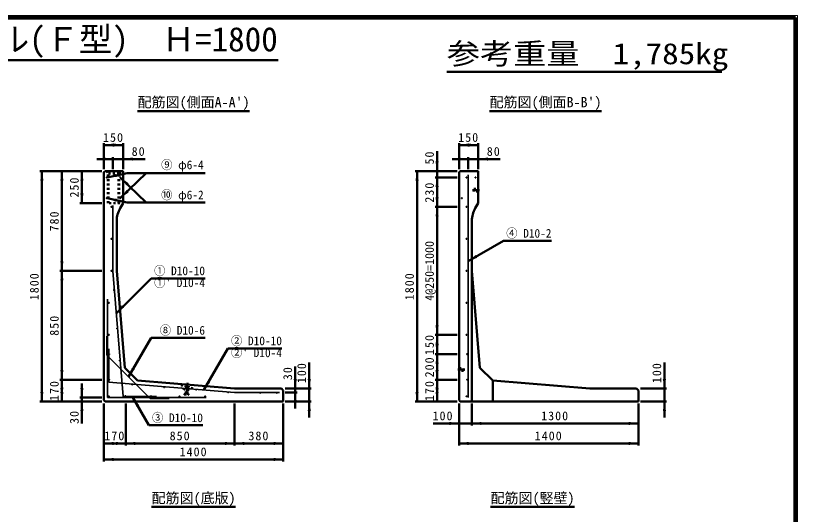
# Model space of a CAD drawing. Units: millimetres, scale not verified. Extents: x 100 to 4105, y 100 to 2870.
# Drawn here: x 2152 to 4105, y 1623 to 2870 of the extents above; entities that cross this region are included whole.
import ezdxf
from ezdxf.enums import TextEntityAlignment as Align

# ---------------------------------------------------------------- set-up
doc = ezdxf.new("R2010")
doc.units = ezdxf.units.MM
doc.header["$LTSCALE"] = 5
doc.linetypes.add('USER2', pattern=[13.4, 10, -1.2, 1, -1.2])
doc.linetypes.add('USER3', pattern=[2.2, 1, -1.2])
doc.layers.add('V-nasSTD', color=7, linetype='Continuous', lineweight=50)
doc.styles.add('ＭＳ ゴシック', font='')
doc.styles.get('ＭＳ ゴシック').set_extended_font_data('MS Gothic')

msp = doc.modelspace()

# ---------------------------------------------------------------- hatches: boundary and pattern name
at = {"layer": 'V-nasSTD'}
for points in [[(2396.661, 2546.466), (2396.661, 2542.466), (2372.661, 2546.466), (2396.661, 2550.466)], [(2396.661, 2546.466), (2396.661, 2550.466), (2420.661, 2546.466), (2396.661, 2542.466)], [(3283.861, 2546.466), (3283.861, 2542.466), (3259.861, 2546.466), (3283.861, 2550.466)], [(3283.861, 2546.466), (3283.861, 2550.466), (3307.861, 2546.466), (3283.861, 2542.466)], [(2371.061, 2511.466), (2371.061, 2515.466), (2395.061, 2511.466), (2371.061, 2507.466)], [(2444.661, 2511.466), (2444.661, 2507.466), (2420.661, 2511.466), (2444.661, 2515.466)], [(3204.861, 2505.466), (3208.861, 2505.466), (3204.861, 2481.466), (3200.861, 2505.466)], [(3258.261, 2511.466), (3258.261, 2515.466), (3282.261, 2511.466), (3258.261, 2507.466)], [(3331.861, 2511.466), (3331.861, 2507.466), (3307.861, 2511.466), (3331.861, 2515.466)], [(2217.661, 2457.466), (2213.661, 2457.466), (2217.661, 2481.466), (2221.661, 2457.466)], [(2267.661, 2457.466), (2263.661, 2457.466), (2267.661, 2481.466), (2271.661, 2457.466)], [(2317.661, 2457.466), (2313.661, 2457.466), (2317.661, 2481.466), (2321.661, 2457.466)], [(3154.861, 2457.466), (3150.861, 2457.466), (3154.861, 2481.466), (3158.861, 2457.466)], [(2403.951, 2470.68), (2404.786, 2466.768), (2380.48, 2465.667), (2403.115, 2474.591)], [(2431.702, 2448.093), (2428.918, 2445.221), (2414.47, 2464.798), (2434.487, 2450.965)], [(3204.861, 2441.466), (3200.861, 2441.466), (3204.861, 2465.466), (3208.861, 2441.466)], [(2317.661, 2425.466), (2321.661, 2425.466), (2317.661, 2401.466), (2313.661, 2425.466)], [(2431.702, 2430.999), (2434.487, 2428.127), (2414.47, 2414.294), (2428.918, 2433.871)], [(2403.951, 2408.412), (2403.115, 2404.501), (2380.48, 2413.425), (2404.786, 2412.324)], [(3204.861, 2415.866), (3208.861, 2415.866), (3204.861, 2391.866), (3200.861, 2415.866)], [(3204.861, 2367.866), (3200.861, 2367.866), (3204.861, 2391.866), (3208.861, 2367.866)], [(3303.046, 2267.866), (3305.046, 2264.402), (3282.261, 2255.866), (3301.046, 2271.33)], [(2267.661, 2255.866), (2271.661, 2255.866), (2267.661, 2231.866), (2263.661, 2255.866)], [(2267.661, 2207.866), (2263.661, 2207.866), (2267.661, 2231.866), (2271.661, 2207.866)], [(2420.654, 2143.546), (2423.483, 2140.718), (2403.684, 2126.575), (2417.826, 2146.374)], [(3204.861, 2095.866), (3208.861, 2095.866), (3204.861, 2071.866), (3200.861, 2095.866)], [(3204.861, 2047.866), (3200.861, 2047.866), (3204.861, 2071.866), (3208.861, 2047.866)], [(3204.861, 2047.866), (3208.861, 2047.866), (3204.861, 2023.866), (3200.861, 2047.866)], [(3204.861, 1999.866), (3200.861, 1999.866), (3204.861, 2023.866), (3208.861, 1999.866)], [(2267.661, 1983.866), (2271.661, 1983.866), (2267.661, 1959.866), (2263.661, 1983.866)], [(2445.837, 1987.426), (2449.301, 1985.426), (2433.837, 1966.642), (2442.373, 1989.426)], [(3204.861, 1983.866), (3208.861, 1983.866), (3204.861, 1959.866), (3200.861, 1983.866)], [(2267.661, 1935.866), (2263.661, 1935.866), (2267.661, 1959.866), (2271.661, 1935.866)], [(2634.442, 1954.928), (2637.906, 1952.928), (2622.442, 1934.143), (2630.978, 1956.928)], [(2850.661, 1961.466), (2854.661, 1961.466), (2850.661, 1937.466), (2846.661, 1961.466)], [(2885.661, 1961.466), (2881.661, 1961.466), (2885.661, 1937.466), (2889.661, 1961.466)], [(3204.861, 1935.866), (3200.861, 1935.866), (3204.861, 1959.866), (3208.861, 1935.866)], [(3772.861, 1961.466), (3768.861, 1961.466), (3772.861, 1937.466), (3776.861, 1961.466)], [(2317.661, 1939.066), (2313.661, 1939.066), (2317.661, 1915.066), (2321.661, 1939.066)], [(2217.661, 1929.466), (2221.661, 1929.466), (2217.661, 1905.466), (2213.661, 1929.466)], [(2267.661, 1929.466), (2271.661, 1929.466), (2267.661, 1905.466), (2263.661, 1929.466)], [(2457.114, 1894.281), (2453.65, 1892.281), (2445.114, 1915.066), (2460.578, 1896.281)], [(2850.661, 1903.866), (2846.661, 1903.866), (2850.661, 1927.866), (2854.661, 1903.866)], [(3154.861, 1929.466), (3158.861, 1929.466), (3154.861, 1905.466), (3150.861, 1929.466)], [(3204.861, 1929.466), (3208.861, 1929.466), (3204.861, 1905.466), (3200.861, 1929.466)], [(2317.661, 1881.466), (2321.661, 1881.466), (2317.661, 1905.466), (2313.661, 1881.466)], [(2885.661, 1881.466), (2881.661, 1881.466), (2885.661, 1905.466), (2889.661, 1881.466)], [(3772.861, 1881.466), (3768.861, 1881.466), (3772.861, 1905.466), (3776.861, 1881.466)], [(3235.861, 1850.466), (3235.861, 1846.466), (3259.861, 1850.466), (3235.861, 1854.466)], [(3315.861, 1850.466), (3315.861, 1846.466), (3291.861, 1850.466), (3315.861, 1854.466)], [(3683.861, 1850.466), (3683.861, 1854.466), (3707.861, 1850.466), (3683.861, 1846.466)], [(2396.661, 1800.466), (2396.661, 1796.466), (2372.661, 1800.466), (2396.661, 1804.466)], [(2403.061, 1800.466), (2403.061, 1804.466), (2427.061, 1800.466), (2403.061, 1796.466)], [(2451.061, 1800.466), (2451.061, 1796.466), (2427.061, 1800.466), (2451.061, 1804.466)], [(2675.061, 1800.466), (2675.061, 1804.466), (2699.061, 1800.466), (2675.061, 1796.466)], [(2723.061, 1800.466), (2723.061, 1796.466), (2699.061, 1800.466), (2723.061, 1804.466)], [(2796.661, 1800.466), (2796.661, 1804.466), (2820.661, 1800.466), (2796.661, 1796.466)], [(3283.861, 1800.466), (3283.861, 1796.466), (3259.861, 1800.466), (3283.861, 1804.466)], [(3683.861, 1800.466), (3683.861, 1804.466), (3707.861, 1800.466), (3683.861, 1796.466)], [(2396.661, 1760.466), (2396.661, 1756.466), (2372.661, 1760.466), (2396.661, 1764.466)], [(2796.661, 1760.466), (2796.661, 1764.466), (2820.661, 1760.466), (2796.661, 1756.466)]]:
    msp.add_hatch(color=256, dxfattribs=at).paths.add_polyline_path(points)

# ---------------------------------------------------------------- linework, layer by layer
at = {"layer": 'V-nasSTD', "lineweight": 100}
for p, q in [((4100, 2865), (105, 2865)), ((4100, 105), (4100, 2865))]:
    msp.add_line(p, q, dxfattribs=at)
at = {"layer": 'V-nasSTD'}
for p, q in [((1397.476, 2758.465), (2807.524, 2758.465)), ((3229.369, 2729.328), (3916.169, 2729.328)), ((2456.661, 2631.466), (2736.661, 2631.466)), ((3335.861, 2631.466), (3615.861, 2631.466)), ((2372.661, 2551.466), (2372.661, 2486.466)), ((2420.661, 2546.466), (2372.661, 2546.466)), ((2420.661, 2551.466), (2420.661, 2486.466)), ((3259.861, 2551.466), (3259.861, 2486.466)), ((3307.861, 2546.466), (3259.861, 2546.466)), ((3307.861, 2551.466), (3307.861, 2486.466)), ((3204.861, 2531.466), (3204.861, 2481.466)), ((2355.061, 2511.466), (2395.061, 2511.466)), ((2395.061, 2516.466), (2395.061, 2486.466)), ((2395.061, 2511.466), (2420.661, 2511.466)), ((2420.661, 2511.466), (2475.661, 2511.466)), ((3242.261, 2511.466), (3282.261, 2511.466)), ((3282.261, 2516.466), (3282.261, 2486.466)), ((3282.261, 2511.466), (3307.861, 2511.466)), ((3307.861, 2511.466), (3362.861, 2511.466)), ((2367.661, 2481.466), (2212.661, 2481.466)), ((2217.661, 2481.466), (2217.661, 1905.466)), ((2267.661, 2481.466), (2267.661, 2231.866)), ((2317.661, 2481.466), (2317.661, 2401.466)), ((2375.541, 2481.466), (2372.661, 2478.586)), ((2419.061, 2481.466), (2375.541, 2481.466)), ((3254.861, 2481.466), (3149.861, 2481.466)), ((3154.861, 2481.466), (3154.861, 1905.466)), ((3204.861, 2481.466), (3204.861, 2465.466)), ((3262.741, 2481.466), (3259.861, 2478.586)), ((3306.261, 2481.466), (3262.741, 2481.466)), ((2372.661, 2478.586), (2372.661, 1908.346)), ((2430.48, 2476.346), (2380.48, 2465.667)), ((2478.48, 2476.346), (2414.47, 2414.294)), ((2478.48, 2402.746), (2414.47, 2464.798)), ((2420.661, 2479.866), (2420.661, 2401.466)), ((2430.48, 2476.346), (2625.295, 2476.346)), ((3254.861, 2465.466), (3199.861, 2465.466)), ((3204.861, 2465.466), (3204.861, 2391.866)), ((3259.861, 2478.586), (3259.861, 1908.346)), ((3307.861, 2479.866), (3307.861, 2401.466)), ((2430.48, 2402.746), (2380.48, 2413.425)), ((2430.48, 2402.746), (2625.295, 2402.746)), ((2367.661, 2401.466), (2312.661, 2401.466)), ((2420.661, 2401.466), (2413.235, 2388.604)), ((3254.861, 2391.866), (3199.861, 2391.866)), ((3204.861, 2391.866), (3204.861, 2071.866)), ((3307.861, 2401.466), (3300.435, 2388.604)), ((2404.661, 2356.604), (2404.661, 2231.866)), ((3291.861, 2356.604), (3291.861, 1905.466)), ((3282.261, 2255.866), (3370.752, 2306.956)), ((3370.752, 2306.956), (3490.752, 2306.956)), ((2367.661, 2231.866), (2262.661, 2231.866)), ((2267.661, 2231.866), (2267.661, 1959.866)), ((2404.661, 2231.866), (2424.626, 1989.431)), ((3291.861, 2231.866), (3311.826, 1989.431)), ((2403.684, 2126.575), (2490.295, 2213.187)), ((2490.295, 2213.187), (2625.295, 2213.187)), ((3254.861, 2071.866), (3199.861, 2071.866)), ((3204.861, 2071.866), (3204.861, 2023.866)), ((2433.837, 1966.642), (2490.295, 2064.43)), ((2490.295, 2064.43), (2625.295, 2064.43)), ((2622.442, 1934.143), (2682.442, 2038.066)), ((2682.442, 2038.066), (2817.442, 2038.066)), ((3254.861, 2023.866), (3199.861, 2023.866)), ((3204.861, 2023.866), (3204.861, 1959.866)), ((2850.661, 1937.466), (2850.661, 1992.466)), ((2885.661, 1937.466), (2885.661, 2002.466)), ((3772.861, 1937.466), (3772.861, 2002.466)), ((2424.626, 1989.431), (2456.626, 1957.431)), ((3311.826, 1989.431), (3343.826, 1957.431)), ((2367.661, 1959.866), (2262.661, 1959.866)), ((2267.661, 1959.866), (2267.661, 1905.466)), ((2699.061, 1937.466), (2456.626, 1957.431)), ((3254.861, 1959.866), (3199.861, 1959.866)), ((3204.861, 1959.866), (3204.861, 1905.466)), ((3586.261, 1937.466), (3343.826, 1957.431)), ((3343.826, 1957.431), (3343.826, 1905.466)), ((2317.661, 1915.066), (2317.661, 1950.066)), ((2699.061, 1937.466), (2815.861, 1937.466)), ((2699.061, 1937.466), (2815.861, 1937.466)), ((2815.861, 1937.466), (2820.661, 1932.666)), ((2890.661, 1937.466), (2825.661, 1937.466)), ((2850.661, 1937.466), (2850.661, 1927.866)), ((2885.661, 1905.466), (2885.661, 1937.466)), ((3586.261, 1937.466), (3703.061, 1937.466)), ((3703.061, 1937.466), (3707.861, 1932.666)), ((3777.861, 1937.466), (3712.861, 1937.466)), ((3772.861, 1905.466), (3772.861, 1937.466)), ((2367.661, 1915.066), (2312.661, 1915.066)), ((2317.661, 1905.466), (2317.661, 1915.066)), ((2445.114, 1915.066), (2485.114, 1845.784)), ((2820.661, 1905.466), (2820.661, 1932.666)), ((2855.661, 1927.866), (2825.661, 1927.866)), ((2850.661, 1927.866), (2850.661, 1887.866)), ((3707.861, 1905.466), (3707.861, 1932.666)), ((2367.661, 1905.466), (2212.661, 1905.466)), ((2317.661, 1905.466), (2317.661, 1850.466)), ((2372.661, 1908.346), (2375.541, 1905.466)), ((2372.661, 1755.466), (2372.661, 1900.466)), ((2375.541, 1905.466), (2820.661, 1905.466)), ((2427.061, 1795.466), (2427.061, 1900.466)), ((2699.061, 1795.466), (2699.061, 1900.466)), ((2820.661, 1755.466), (2820.661, 1900.466)), ((2890.661, 1905.466), (2825.661, 1905.466)), ((2885.661, 1905.466), (2885.661, 1865.466)), ((3254.861, 1905.466), (3149.861, 1905.466)), ((3259.861, 1908.346), (3262.741, 1905.466)), ((3259.861, 1795.466), (3259.861, 1900.466)), ((3262.741, 1905.466), (3707.861, 1905.466)), ((3291.861, 1845.466), (3291.861, 1900.466)), ((3707.861, 1795.466), (3707.861, 1900.466)), ((3777.861, 1905.466), (3712.861, 1905.466)), ((3772.861, 1905.466), (3772.861, 1865.466)), ((2485.114, 1845.784), (2620.114, 1845.784)), ((3259.861, 1850.466), (3194.861, 1850.466)), ((3291.861, 1850.466), (3259.861, 1850.466)), ((3291.861, 1850.466), (3259.861, 1850.466)), ((3707.861, 1850.466), (3291.861, 1850.466)), ((2427.061, 1800.466), (2372.661, 1800.466)), ((2699.061, 1800.466), (2427.061, 1800.466)), ((2820.661, 1800.466), (2699.061, 1800.466)), ((3707.861, 1800.466), (3259.861, 1800.466)), ((2820.661, 1760.466), (2372.661, 1760.466)), ((2491.661, 1641.866), (2701.661, 1641.866)), ((3338.381, 1641.866), (3548.381, 1641.866))]:
    msp.add_line(p, q, dxfattribs=at)
at = {"layer": 'V-nasSTD', "linetype": 'USER3'}
for p, q in [((2379.861, 2481.466), (2382.261, 2475.066)), ((2411.061, 2475.066), (2413.461, 2481.466)), ((2382.261, 2401.466), (2382.261, 2475.066)), ((2411.061, 2475.066), (2382.261, 2475.066)), ((2383.861, 2401.466), (2383.861, 2475.066)), ((2409.461, 2401.466), (2409.461, 2475.066)), ((2411.061, 2401.466), (2411.061, 2475.066)), ((3296.661, 2430.266), (3296.661, 2436.666)), ((3296.661, 2436.666), (3307.861, 2436.666)), ((3307.861, 2430.266), (3296.661, 2430.266)), ((2412.661, 2401.466), (2380.661, 2401.466)), ((2380.661, 2400.826), (2380.661, 2401.466)), ((2412.661, 2400.826), (2380.661, 2400.826)), ((2412.661, 2400.826), (2412.661, 2401.466)), ((3259.861, 1988.666), (3271.061, 1988.666)), ((3271.061, 1982.266), (3259.861, 1982.266)), ((3271.061, 1982.266), (3271.061, 1988.666)), ((2576.675, 1944.334), (2576.491, 1942.102)), ((2576.491, 1942.102), (2578.166, 1941)), ((2576.491, 1942.102), (2584.464, 1941.445)), ((2576.675, 1944.334), (2584.648, 1943.677)), ((2578.166, 1941), (2576.853, 1925.054)), ((2578.166, 1941), (2582.631, 1940.633)), ((2582.631, 1940.633), (2581.318, 1924.687)), ((2582.631, 1940.633), (2584.464, 1941.445)), ((2584.648, 1943.677), (2584.464, 1941.445)), ((2573.373, 1923.736), (2573.294, 1922.779)), ((2573.294, 1922.779), (2584.456, 1921.86)), ((2573.373, 1923.736), (2576.853, 1925.054)), ((2573.373, 1923.736), (2584.535, 1922.816)), ((2576.853, 1925.054), (2581.318, 1924.687)), ((2581.318, 1924.687), (2584.535, 1922.816)), ((2584.535, 1922.816), (2584.456, 1921.86))]:
    msp.add_line(p, q, dxfattribs=at)
at = {"layer": 'V-nasSTD', "lineweight": 35}
for p, q in [((3282.261, 2471.866), (3282.261, 1915.066)), ((2395.061, 2395.066), (2395.061, 2231.471)), ((2395.061, 2231.471), (2420.907, 1917.626)), ((2381.621, 1915.066), (2381.621, 2161.466)), ((2379.701, 2020.777), (2379.701, 2068.777)), ((2384.821, 1953.712), (2384.821, 2036.592)), ((2379.701, 2020.777), (2487.972, 1912.506)), ((2384.821, 1953.712), (2698.666, 1927.866)), ((2381.621, 1915.066), (2628.021, 1915.066)), ((2420.907, 1917.626), (2503.787, 1917.626)), ((2698.666, 1927.866), (2811.061, 1927.866)), ((2487.972, 1912.506), (2535.972, 1912.506))]:
    msp.add_line(p, q, dxfattribs=at)
at = {"layer": 'V-nasSTD', "linetype": 'USER2'}
for p, q in [((3293.461, 2433.466), (3311.061, 2433.466)), ((3274.261, 1985.466), (3256.661, 1985.466)), ((2581.334, 1952.178), (2579.282, 1927.262))]:
    msp.add_line(p, q, dxfattribs=at)
at = {"layer": 'V-nasSTD', "lineweight": 13}
msp.add_lwpolyline([(100, 100), (100, 2870), (4105, 2870), (4105, 100)], close=True, dxfattribs=at)
at = {"layer": 'V-nasSTD', "lineweight": 35}
for centre in [(2379.541, 2465.466), (2413.781, 2465.466), (3278.581, 2465.466), (3300.981, 2465.466), (2379.541, 2413.626), (2413.781, 2413.626), (3266.741, 2413.626), (2391.381, 2391.866), (3278.581, 2391.866), (2391.381, 2311.866), (3278.581, 2311.866), (2391.381, 2231.866), (3278.581, 2231.866), (2398.018, 2183.866), (2384.981, 2151.866), (3278.581, 2151.866), (2384.981, 2071.866), (2405.924, 2087.866), (3278.581, 2071.866), (2385.781, 2023.866), (3280.341, 2023.866), (2412.512, 2007.866), (2385.781, 1959.866), (3280.341, 1959.866), (2443.061, 1947.956), (2523.061, 1941.368), (2603.061, 1934.779), (2384.981, 1918.266), (2426.351, 1918.586), (2490.101, 1918.586), (2561.461, 1918.266), (2625.461, 1918.266), (2683.061, 1928.191), (2763.061, 1926.906), (2804.661, 1926.906), (3278.581, 1918.266)]:
    msp.add_circle(centre, 0.96, dxfattribs=at)
at = {"layer": 'V-nasSTD'}
for centre, radius, start, end in [((2419.061, 2479.866), 1.6, 0, 90), ((3306.261, 2479.866), 1.6, 0, 90), ((2468.661, 2356.604), 64, 150, 180), ((3355.861, 2356.604), 64, 150, 180)]:
    msp.add_arc(centre, radius, start, end, dxfattribs=at)
at = {"layer": 'V-nasSTD', "linetype": 'USER3'}
msp.add_arc((2580.924, 1947.195), 13.76, 175.29215, 355.29215, dxfattribs=at)

# ---------------------------------------------------------------- texts
at = {"layer": 'V-nasSTD', "style": 'ＭＳ ゴシック'}
for s, height, p in [('1ｓｔタッチウォール(Ｆ型)  Ｈ=1800', 60.81, (2102.5, 2841.409)), ("配筋図(側面A-A')", 25.66, (2596.661, 2666.466)), ("配筋図(側面B-B')", 25.66, (3475.861, 2666.466)), ('配筋図(底版)', 25.66, (2596.661, 1676.866)), ('配筋図(竪壁)', 25.66, (3443.381, 1676.866))]:
    msp.add_text(s, height=height, dxfattribs=at).set_placement(p, align=Align.TOP_CENTER)
at = {"layer": 'V-nasSTD', "style": 'ＭＳ ゴシック', "width": 1.15}
msp.add_text('参考重量\u30001,785kg', height=52.79, dxfattribs=at).set_placement((3229.369, 2801.328), align=Align.TOP_LEFT)
at = {"layer": 'V-nasSTD', "style": 'ＭＳ ゴシック', "width": 0.95}
for s, p in [('⑨ φ6-4', (2568.66, 2507.886)), ('⑩ φ6-2', (2568.66, 2432.686)), ('④ D10-2', (3434.117, 2336.764)), ('① D10-10', (2561.58, 2242.995)), ("①' D10-4", (2561.58, 2213.187)), ('⑧ D10-6', (2568.66, 2094.238)), ('② D10-10', (2753.728, 2067.874)), ("②' D10-4", (2753.728, 2038.066)), ('③ D10-10', (2556.4, 1875.592))]:
    msp.add_text(s, height=21.85, dxfattribs=at).set_placement(p, align=Align.TOP_CENTER)
at = {"layer": 'V-nasSTD', "style": 'ＭＳ ゴシック'}
msp.add_text('4@250=1000', height=21.99, rotation=90, dxfattribs=at).set_placement((3174.861, 2231.866), align=Align.TOP_CENTER)
at = {"layer": 'V-nasSTD', "char_height": 21.99, "attachment_point": 2, "style": 'ＭＳ ゴシック'}
for s, insert in [('\\T1.17;150', (2396.661, 2576.466)), ('\\T1.17;150', (3283.861, 2576.466)), ('\\T1.17;80', (2459.411, 2541.466)), ('\\T1.17;80', (3346.611, 2541.466)), ('\\T1.17;100', (3219.861, 1880.466)), ('\\T1.17;1300', (3499.861, 1880.466)), ('\\T1.17;170', (2399.861, 1830.466)), ('\\T1.17;850', (2563.061, 1830.466)), ('\\T1.17;380', (2759.861, 1830.466)), ('\\T1.17;1400', (3483.861, 1830.466)), ('\\T1.17;1400', (2596.661, 1790.466))]:
    msp.add_mtext(s, dxfattribs=dict(at, insert=insert))
at = {"layer": 'V-nasSTD', "char_height": 21.99, "attachment_point": 2, "rotation": 90, "style": 'ＭＳ ゴシック'}
for s, insert in [('\\T1.17;50', (3174.861, 2515.216)), ('\\T1.17;250', (2287.661, 2441.466)), ('\\T1.17;230', (3174.861, 2428.666)), ('\\T1.17;780', (2237.661, 2356.666)), ('\\T1.17;1800', (2187.661, 2193.466)), ('\\T1.17;1800', (3124.861, 2193.466)), ('\\T1.17;850', (2237.661, 2095.866)), ('\\T1.17;150', (3174.861, 2047.866)), ('\\T1.17;200', (3174.861, 1991.866)), ('\\T1.17;100', (2855.661, 1977.466)), ('\\T1.17;100', (3742.861, 1977.466)), ('\\T1.17;30', (2820.661, 1976.216)), ('\\T1.17;170', (2237.661, 1932.666)), ('\\T1.17;170', (3174.861, 1932.666)), ('\\T1.17;30', (2287.661, 1866.716))]:
    msp.add_mtext(s, dxfattribs=dict(at, insert=insert))

doc.saveas('drawing.dxf')
